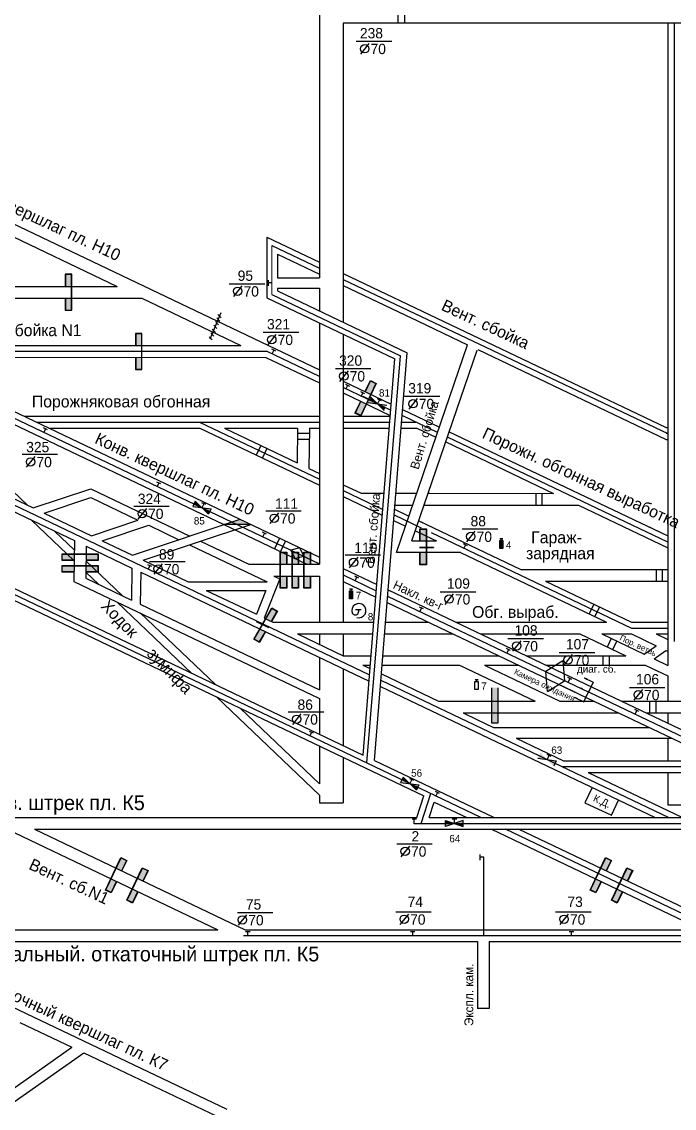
# Model space of a CAD drawing. Header units: millimetres. Extents: x -1214 to 333, y -475 to 425.
# Drawn here: x -653.5 to -432.4, y -290.8 to 77.4 of the extents above; entities that cross this region are included whole.
import ezdxf

# ---------------------------------------------------------------- set-up
doc = ezdxf.new("R2010")
doc.units = ezdxf.units.MM
for name, color, linetype in [('Двери', 7, 'Continuous'), ('Пожарные арки', 7, 'Continuous'), ('Пп краны', 1, 'Continuous'), ('Трубопровод', 1, 'Continuous')]:
    doc.layers.add(name, color=color, linetype=linetype)

msp = doc.modelspace()

# ---------------------------------------------------------------- hatches: boundary and pattern name
for points in [[(-579.51, -91.21), (-584.97, -93.03), (-575.9, -92.93)], [(-573.95, -125.68), (-574.02, -125.81), (-571.93, -126.83), (-571.86, -126.7)], [(-569.81, -127.85), (-569.74, -127.72), (-571.77, -126.74), (-571.84, -126.87)]]:
    msp.add_hatch(color=256).paths.add_polyline_path(points)
at = {"layer": 'Двери'}
h = msp.add_hatch(color=256, dxfattribs=at)
h.paths.add_polyline_path([(-638.72, -12.29), (-638.72, -8.19), (-636.52, -8.19), (-636.52, -12.29), (-636.62, -12.29), (-636.62, -8.29), (-638.62, -8.29), (-638.62, -12.29)])
h.paths.add_polyline_path([(-636.62, -16.29), (-636.62, -12.29), (-636.52, -12.29), (-636.52, -16.29)])
h.paths.add_polyline_path([(-638.72, -20.39), (-638.72, -16.29), (-638.62, -16.29), (-638.62, -20.29), (-636.62, -20.29), (-636.62, -16.29), (-636.52, -16.29), (-636.52, -20.39)])
h = msp.add_hatch(color=3, dxfattribs=at)
h.paths.add_polyline_path([(-638.62, -8.29), (-636.62, -8.29), (-636.62, -12.29), (-638.62, -12.29)])
h.paths.add_polyline_path([(-636.62, -20.29), (-638.62, -20.29), (-638.62, -16.29), (-636.62, -16.29)])
h = msp.add_hatch(color=256, dxfattribs=at)
h.paths.add_polyline_path([(-614.93, -32.31), (-614.93, -28.21), (-612.73, -28.21), (-612.73, -32.31), (-612.83, -32.31), (-612.83, -28.31), (-614.83, -28.31), (-614.83, -32.31)])
h.paths.add_polyline_path([(-612.83, -36.31), (-612.83, -32.31), (-612.73, -32.31), (-612.73, -36.31)])
h.paths.add_polyline_path([(-614.93, -40.41), (-614.93, -36.31), (-614.83, -36.31), (-614.83, -40.31), (-612.83, -40.31), (-612.83, -36.31), (-612.73, -36.31), (-612.73, -40.41)])
h = msp.add_hatch(color=3, dxfattribs=at)
h.paths.add_polyline_path([(-614.83, -28.31), (-612.83, -28.31), (-612.83, -32.31), (-614.83, -32.31)])
h.paths.add_polyline_path([(-612.83, -40.31), (-614.83, -40.31), (-614.83, -36.31), (-612.83, -36.31)])
h = msp.add_hatch(color=256, dxfattribs=at)
h.paths.add_polyline_path([(-538.8, -51.51), (-540.56, -55.22), (-538.57, -56.16), (-536.81, -52.46), (-536.9, -52.41), (-538.62, -56.03), (-540.43, -55.17), (-538.71, -51.56)])
h.paths.add_polyline_path([(-535.19, -48.8), (-536.9, -52.41), (-536.81, -52.46), (-535.1, -48.84)])
h.paths.add_polyline_path([(-535.33, -44.2), (-537.09, -47.9), (-537, -47.94), (-535.28, -44.33), (-533.47, -45.19), (-535.19, -48.8), (-535.1, -48.84), (-533.34, -45.14)])
h = msp.add_hatch(color=3, dxfattribs=at)
h.paths.add_polyline_path([(-540.43, -55.17), (-538.62, -56.03), (-536.9, -52.41), (-538.71, -51.56)])
h.paths.add_polyline_path([(-533.47, -45.19), (-535.28, -44.33), (-537, -47.94), (-535.19, -48.8)])
h = msp.add_hatch(color=256, dxfattribs=at)
h.paths.add_polyline_path([(-537.95, -49.47), (-538.01, -49.6), (-536.02, -50.54), (-535.96, -50.41)])
h.paths.add_polyline_path([(-535.87, -50.46), (-535.93, -50.59), (-533.79, -51.6), (-533.73, -51.47)])
h = msp.add_hatch(color=256, dxfattribs=at)
h.paths.add_polyline_path([(-518.53, -102.55), (-518.53, -106.65), (-516.33, -106.65), (-516.33, -102.55), (-516.43, -102.55), (-516.43, -106.55), (-518.43, -106.55), (-518.43, -102.55)])
h.paths.add_polyline_path([(-516.43, -98.55), (-516.43, -102.55), (-516.33, -102.55), (-516.33, -98.55)])
h.paths.add_polyline_path([(-518.53, -94.45), (-518.53, -98.55), (-518.43, -98.55), (-518.43, -94.55), (-516.43, -94.55), (-516.43, -98.55), (-516.33, -98.55), (-516.33, -94.45)])
h = msp.add_hatch(color=3, dxfattribs=at)
h.paths.add_polyline_path([(-518.43, -106.55), (-516.43, -106.55), (-516.43, -102.55), (-518.43, -102.55)])
h.paths.add_polyline_path([(-516.43, -94.55), (-518.43, -94.55), (-518.43, -98.55), (-516.43, -98.55)])
h = msp.add_hatch(color=256, dxfattribs=at)
h.paths.add_polyline_path([(-631.73, -105.13), (-627.63, -105.13), (-627.63, -102.93), (-631.73, -102.93), (-631.73, -103.03), (-627.73, -103.03), (-627.73, -105.03), (-631.73, -105.03)])
h.paths.add_polyline_path([(-635.73, -103.03), (-631.73, -103.03), (-631.73, -102.93), (-635.73, -102.93)])
h.paths.add_polyline_path([(-639.83, -105.13), (-635.73, -105.13), (-635.73, -105.03), (-639.73, -105.03), (-639.73, -103.03), (-635.73, -103.03), (-635.73, -102.93), (-639.83, -102.93)])
h = msp.add_hatch(color=3, dxfattribs=at)
h.paths.add_polyline_path([(-627.73, -105.03), (-627.73, -103.03), (-631.73, -103.03), (-631.73, -105.03)])
h.paths.add_polyline_path([(-639.73, -103.03), (-639.73, -105.03), (-635.73, -105.03), (-635.73, -103.03)])
h = msp.add_hatch(color=256, dxfattribs=at)
h.paths.add_polyline_path([(-563.66, -106.45), (-563.66, -102.35), (-565.86, -102.35), (-565.86, -106.45), (-565.76, -106.45), (-565.76, -102.45), (-563.76, -102.45), (-563.76, -106.45)])
h.paths.add_polyline_path([(-565.76, -110.45), (-565.76, -106.45), (-565.86, -106.45), (-565.86, -110.45)])
h.paths.add_polyline_path([(-563.66, -114.55), (-563.66, -110.45), (-563.76, -110.45), (-563.76, -114.45), (-565.76, -114.45), (-565.76, -110.45), (-565.86, -110.45), (-565.86, -114.55)])
h = msp.add_hatch(color=3, dxfattribs=at)
h.paths.add_polyline_path([(-563.76, -102.45), (-565.76, -102.45), (-565.76, -106.45), (-563.76, -106.45)])
h.paths.add_polyline_path([(-565.76, -114.45), (-563.76, -114.45), (-563.76, -110.45), (-565.76, -110.45)])
h = msp.add_hatch(color=256, dxfattribs=at)
h.paths.add_polyline_path([(-559.66, -106.45), (-559.66, -102.35), (-561.86, -102.35), (-561.86, -106.45), (-561.76, -106.45), (-561.76, -102.45), (-559.76, -102.45), (-559.76, -106.45)])
h.paths.add_polyline_path([(-561.76, -110.45), (-561.76, -106.45), (-561.86, -106.45), (-561.86, -110.45)])
h.paths.add_polyline_path([(-559.66, -114.55), (-559.66, -110.45), (-559.76, -110.45), (-559.76, -114.45), (-561.76, -114.45), (-561.76, -110.45), (-561.86, -110.45), (-561.86, -114.55)])
h = msp.add_hatch(color=3, dxfattribs=at)
h.paths.add_polyline_path([(-559.76, -102.45), (-561.76, -102.45), (-561.76, -106.45), (-559.76, -106.45)])
h.paths.add_polyline_path([(-561.76, -114.45), (-559.76, -114.45), (-559.76, -110.45), (-561.76, -110.45)])
h = msp.add_hatch(color=256, dxfattribs=at)
h.paths.add_polyline_path([(-555.66, -106.45), (-555.66, -102.35), (-557.86, -102.35), (-557.86, -106.45), (-557.76, -106.45), (-557.76, -102.45), (-555.76, -102.45), (-555.76, -106.45)])
h.paths.add_polyline_path([(-557.76, -110.45), (-557.76, -106.45), (-557.86, -106.45), (-557.86, -110.45)])
h.paths.add_polyline_path([(-555.66, -114.55), (-555.66, -110.45), (-555.76, -110.45), (-555.76, -114.45), (-557.76, -114.45), (-557.76, -110.45), (-557.86, -110.45), (-557.86, -114.55)])
h = msp.add_hatch(color=3, dxfattribs=at)
h.paths.add_polyline_path([(-555.76, -102.45), (-557.76, -102.45), (-557.76, -106.45), (-555.76, -106.45)])
h.paths.add_polyline_path([(-557.76, -114.45), (-555.76, -114.45), (-555.76, -110.45), (-557.76, -110.45)])
h = msp.add_hatch(color=256, dxfattribs=at)
h.paths.add_polyline_path([(-631.73, -109.13), (-627.63, -109.13), (-627.63, -106.93), (-631.73, -106.93), (-631.73, -107.03), (-627.73, -107.03), (-627.73, -109.03), (-631.73, -109.03)])
h.paths.add_polyline_path([(-635.73, -107.03), (-631.73, -107.03), (-631.73, -106.93), (-635.73, -106.93)])
h.paths.add_polyline_path([(-639.83, -109.13), (-635.73, -109.13), (-635.73, -109.03), (-639.73, -109.03), (-639.73, -107.03), (-635.73, -107.03), (-635.73, -106.93), (-639.83, -106.93)])
h = msp.add_hatch(color=3, dxfattribs=at)
h.paths.add_polyline_path([(-627.73, -109.03), (-627.73, -107.03), (-631.73, -107.03), (-631.73, -109.03)])
h.paths.add_polyline_path([(-639.73, -107.03), (-639.73, -109.03), (-635.73, -109.03), (-635.73, -107.03)])
h = msp.add_hatch(color=256, dxfattribs=at)
h.paths.add_polyline_path([(-568.89, -125.92), (-566.85, -122.36), (-568.76, -121.26), (-570.8, -124.82), (-570.71, -124.87), (-568.72, -121.4), (-566.99, -122.4), (-568.98, -125.87)])
h.paths.add_polyline_path([(-572.71, -128.34), (-570.71, -124.87), (-570.8, -124.82), (-572.8, -128.29)])
h.paths.add_polyline_path([(-572.93, -132.94), (-570.89, -129.38), (-570.98, -129.33), (-572.97, -132.8), (-574.7, -131.8), (-572.71, -128.34), (-572.8, -128.29), (-574.84, -131.84)])
h = msp.add_hatch(color=3, dxfattribs=at)
h.paths.add_polyline_path([(-566.99, -122.4), (-568.72, -121.4), (-570.71, -124.87), (-568.98, -125.87)])
h.paths.add_polyline_path([(-574.7, -131.8), (-572.97, -132.8), (-570.98, -129.33), (-572.71, -128.34)])
h = msp.add_hatch(color=256, dxfattribs=at)
h.paths.add_polyline_path([(-492.06, -160.45), (-492.06, -156.35), (-492.16, -156.35), (-492.16, -160.35), (-494.16, -160.35), (-494.16, -156.35), (-494.26, -156.35), (-494.26, -160.45)])
h.paths.add_polyline_path([(-492.16, -156.35), (-492.06, -156.35), (-492.06, -148.25), (-494.26, -148.25), (-494.26, -156.35), (-494.16, -156.35), (-494.16, -148.35), (-492.16, -148.35)])
h = msp.add_hatch(color=3, dxfattribs=at)
h.paths.add_polyline_path([(-494.16, -160.35), (-492.16, -160.35), (-492.16, -156.35), (-494.16, -156.35)])
h.paths.add_polyline_path([(-492.16, -152.35), (-494.16, -152.35), (-494.16, -156.35), (-492.16, -156.35)])
h.paths.add_polyline_path([(-492.16, -152.35), (-492.16, -148.35), (-494.16, -148.35), (-494.16, -152.35)])
h = msp.add_hatch(color=256, dxfattribs=at)
h.paths.add_polyline_path([(-619.63, -210.51), (-617.87, -206.81), (-619.85, -205.87), (-621.62, -209.57), (-621.53, -209.61), (-619.81, -206), (-618, -206.86), (-619.72, -210.47)])
h.paths.add_polyline_path([(-623.25, -213.22), (-621.53, -209.61), (-621.62, -209.57), (-623.34, -213.18)])
h.paths.add_polyline_path([(-623.12, -217.83), (-621.36, -214.12), (-621.45, -214.08), (-623.17, -217.69), (-624.97, -216.83), (-623.25, -213.22), (-623.34, -213.18), (-625.11, -216.88)])
h = msp.add_hatch(color=3, dxfattribs=at)
h.paths.add_polyline_path([(-618, -206.86), (-619.81, -206), (-621.53, -209.61), (-619.72, -210.47)])
h.paths.add_polyline_path([(-624.97, -216.83), (-623.17, -217.69), (-621.45, -214.08), (-623.25, -213.22)])
h = msp.add_hatch(color=256, dxfattribs=at)
h.paths.add_polyline_path([(-455.43, -210.51), (-453.66, -206.81), (-455.65, -205.87), (-457.41, -209.57), (-457.32, -209.61), (-455.6, -206), (-453.8, -206.86), (-455.52, -210.47)])
h.paths.add_polyline_path([(-459.05, -213.22), (-457.32, -209.61), (-457.41, -209.57), (-459.14, -213.18)])
h.paths.add_polyline_path([(-458.92, -217.83), (-457.15, -214.12), (-457.24, -214.08), (-458.96, -217.69), (-460.77, -216.83), (-459.05, -213.22), (-459.14, -213.18), (-460.9, -216.88)])
h = msp.add_hatch(color=3, dxfattribs=at)
h.paths.add_polyline_path([(-453.8, -206.86), (-455.6, -206), (-457.32, -209.61), (-455.52, -210.47)])
h.paths.add_polyline_path([(-460.77, -216.83), (-458.96, -217.69), (-457.24, -214.08), (-459.05, -213.22)])
h = msp.add_hatch(color=256, dxfattribs=at)
h.paths.add_polyline_path([(-612.41, -213.96), (-610.65, -210.26), (-612.63, -209.31), (-614.4, -213.01), (-614.31, -213.05), (-612.59, -209.44), (-610.78, -210.3), (-612.5, -213.91)])
h.paths.add_polyline_path([(-616.03, -216.66), (-614.31, -213.05), (-614.4, -213.01), (-616.12, -216.62)])
h.paths.add_polyline_path([(-615.9, -221.27), (-614.13, -217.57), (-614.23, -217.53), (-615.95, -221.14), (-617.75, -220.27), (-616.03, -216.66), (-616.12, -216.62), (-617.89, -220.32)])
h = msp.add_hatch(color=3, dxfattribs=at)
h.paths.add_polyline_path([(-610.78, -210.3), (-612.59, -209.44), (-614.31, -213.05), (-612.5, -213.91)])
h.paths.add_polyline_path([(-617.75, -220.27), (-615.95, -221.14), (-614.23, -217.53), (-616.03, -216.66)])
h = msp.add_hatch(color=256, dxfattribs=at)
h.paths.add_polyline_path([(-448.21, -213.96), (-446.44, -210.26), (-448.43, -209.31), (-450.19, -213.01), (-450.1, -213.05), (-448.38, -209.44), (-446.58, -210.3), (-448.3, -213.91)])
h.paths.add_polyline_path([(-451.82, -216.66), (-450.1, -213.05), (-450.19, -213.01), (-451.92, -216.62)])
h.paths.add_polyline_path([(-451.69, -221.27), (-449.93, -217.57), (-450.02, -217.53), (-451.74, -221.14), (-453.55, -220.27), (-451.82, -216.66), (-451.92, -216.62), (-453.68, -220.32)])
h = msp.add_hatch(color=3, dxfattribs=at)
h.paths.add_polyline_path([(-446.58, -210.3), (-448.38, -209.44), (-450.1, -213.05), (-448.3, -213.91)])
h.paths.add_polyline_path([(-453.55, -220.27), (-451.74, -221.14), (-450.02, -217.53), (-451.82, -216.66)])
at = {"layer": 'Пп краны'}
h = msp.add_hatch(color=256, dxfattribs=at)
h.paths.add_polyline_path([(-595.12, -85.96), (-595.55, -86.86), (-592.42, -87.27)])
h.paths.add_polyline_path([(-594.68, -85.06), (-595.12, -85.96), (-592.42, -87.27)])
h.paths.add_polyline_path([(-589.72, -88.57), (-589.28, -87.67), (-592.42, -87.27)])
h.paths.add_polyline_path([(-592.42, -87.27), (-590.15, -89.47), (-589.72, -88.57)])
for points in [[(-592.42, -87.27), (-594.68, -85.06), (-595.12, -85.96)], [(-590.15, -89.47), (-589.72, -88.57), (-592.42, -87.27)], [(-522, -180.79), (-524.27, -178.58), (-524.7, -179.48)], [(-519.74, -183), (-519.3, -182.1), (-522, -180.79)], [(-509.85, -193.29), (-509.85, -194.29), (-506.85, -194.29)], [(-506.85, -194.29), (-503.85, -195.29), (-503.85, -194.29)]]:
    msp.add_hatch(color=256, dxfattribs=at).paths.add_polyline_path(points)
h = msp.add_hatch(color=256, dxfattribs=at)
h.paths.add_polyline_path([(-478.19, -171.33), (-478.62, -172.23), (-475.49, -172.64)])
h.paths.add_polyline_path([(-477.75, -170.43), (-478.19, -171.33), (-475.49, -172.64)])
h.paths.add_polyline_path([(-472.79, -173.94), (-472.35, -173.04), (-475.49, -172.64)])
h.paths.add_polyline_path([(-475.49, -172.64), (-473.22, -174.84), (-472.79, -173.94)])
h = msp.add_hatch(color=256, dxfattribs=at)
h.paths.add_polyline_path([(-524.7, -179.48), (-525.14, -180.38), (-522, -180.79)])
h.paths.add_polyline_path([(-524.27, -178.58), (-524.7, -179.48), (-522, -180.79)])
h.paths.add_polyline_path([(-519.3, -182.1), (-518.87, -181.2), (-522, -180.79)])
h.paths.add_polyline_path([(-522, -180.79), (-519.74, -183), (-519.3, -182.1)])
h = msp.add_hatch(color=256, dxfattribs=at)
h.paths.add_polyline_path([(-503.85, -194.29), (-503.85, -193.29), (-506.85, -194.29)])
h.paths.add_polyline_path([(-503.85, -195.29), (-503.85, -194.29), (-506.85, -194.29)])
h.paths.add_polyline_path([(-509.85, -194.29), (-509.85, -195.29), (-506.85, -194.29)])
h.paths.add_polyline_path([(-506.85, -194.29), (-509.85, -193.29), (-509.85, -194.29)])
at = {"layer": 'Трубопровод'}
h = msp.add_hatch(color=256, dxfattribs=at)
h.paths.add_polyline_path([(-535.65, -50.77), (-536.08, -51.67), (-532.95, -52.08)])
h.paths.add_polyline_path([(-535.21, -49.87), (-535.65, -50.77), (-532.95, -52.08)])
h.paths.add_polyline_path([(-530.25, -53.39), (-529.81, -52.49), (-532.95, -52.08)])
h.paths.add_polyline_path([(-532.95, -52.08), (-530.68, -54.29), (-530.25, -53.39)])
for color, points in [(256, [(-532.95, -52.08), (-535.21, -49.87), (-535.65, -50.77)]), (256, [(-530.68, -54.29), (-530.25, -53.39), (-532.95, -52.08)]), (1, [(-490.46, -98.41), (-491.52, -98.41), (-491.52, -101.14), (-490.46, -101.14)]), (1, [(-541.36, -115.5), (-542.42, -115.5), (-542.42, -118.22), (-541.36, -118.22)]), (256, [(-461.64, -149.74, 1), (-461.2, -149.74, 1)]), (256, [(-461.2, -149.74, 1), (-461.64, -149.74, 1)])]:
    msp.add_hatch(color=color, dxfattribs=at).paths.add_polyline_path(points)
h = msp.add_hatch(color=1, dxfattribs=at)
h.paths.add_polyline_path([(-462, -145.15), (-462.86, -144.92), (-462.07, -145.29)])
h.paths.add_polyline_path([(-462.86, -144.92), (-462.14, -145.44), (-462.07, -145.29)])
h = msp.add_hatch(color=1, dxfattribs=at)
h.paths.add_polyline_path([(-463.7, -148.48), (-464.56, -148.25), (-463.77, -148.63)])
h.paths.add_polyline_path([(-464.56, -148.25), (-463.84, -148.77), (-463.77, -148.63)])
h = msp.add_hatch(color=1, dxfattribs=at)
h.paths.add_polyline_path([(-465.41, -151.8), (-466.27, -151.56), (-465.48, -151.94)])
h.paths.add_polyline_path([(-466.27, -151.56), (-465.55, -152.08), (-465.48, -151.94)])

# ---------------------------------------------------------------- linework, layer by layer
for p, q in [((-552.56, 287.32), (-552.56, -9.34)), ((-377.34, 76.89), (-544.56, 76.89)), ((-544.56, 76.89), (-544.56, -7.94)), ((-434.56, 76.89), (-434.56, -140.72)), ((-1038.61, 63.75), (-517.19, -184.93)), ((-710.58, 34.78), (-552.56, -40.58)), ((-711.48, 30.78), (-621.15, -12.3)), ((-570.37, 4.37), (-552.56, -4.12)), ((-570.37, 4.37), (-570.37, -16.19)), ((-566.78, -1.34), (-552.56, -8.12)), ((-566.78, -1.34), (-566.78, -9.34)), ((-566.78, -9.34), (-552.56, -9.34)), ((-544.56, -7.94), (-544.56, -24.44)), ((-544.56, -7.94), (-435.08, -60.15)), ((-744.08, -12.29), (-621.15, -12.3)), ((-566.78, -12.92), (-552.56, -12.93)), ((-566.78, -12.92), (-566.78, -13.84)), ((-566.78, -13.84), (-522.92, -34.76)), ((-552.56, -12.93), (-552.56, -20.62)), ((-544.56, -11.94), (-521.31, -23.03)), ((-736.6, -16.29), (-612.76, -16.31)), ((-612.76, -16.31), (-579.2, -32.31)), ((-570.37, -16.19), (-527.1, -36.82)), ((-586.03, -21.29), (-589.75, -30.19)), ((-586.98, -21.79), (-585.93, -22.89)), ((-588.4, -25.42), (-587.34, -26.52)), ((-587.86, -24.19), (-586.81, -25.29)), ((-587.41, -22.99), (-586.36, -24.09)), ((-552.56, -24.68), (-552.56, -106.45)), ((-521.97, -22.71), (-502.4, -32.04)), ((-589.97, -29.32), (-588.92, -30.42)), ((-589.43, -28.03), (-588.38, -29.13)), ((-588.9, -26.8), (-587.85, -27.9)), ((-544.56, -28.5), (-544.56, -126.06)), ((-703.04, -32.29), (-579.2, -32.31)), ((-526.53, -102.48), (-502.4, -32.04)), ((-820.49, -36.28), (-537.78, -171.11)), ((-703.94, -36.29), (-584.97, -93.03)), ((-694.65, -36.3), (-552.56, -104.06)), ((-694.56, -36.31), (-570.78, -36.33)), ((-570.78, -36.33), (-552.56, -45.01)), ((-537.78, -171.11), (-527.1, -36.82)), ((-533.92, -172.95), (-522.92, -34.76)), ((-521.26, -98.56), (-499.13, -33.95)), ((-498.98, -33.68), (-435.08, -64.15)), ((-544.56, -44.4), (-528.32, -52.15)), ((-544.56, -48.4), (-528.63, -56)), ((-524.45, -53.99), (-511.96, -59.95)), ((-724.01, -56.29), (-635.61, -98.45)), ((-652.7, -56.3), (-552.56, -56.31)), ((-544.56, -56.31), (-528.65, -56.32)), ((-644.31, -60.3), (-593.17, -60.31)), ((-593.17, -60.31), (-552.56, -79.67)), ((-584.78, -60.31), (-560.13, -72.07)), ((-584.78, -60.31), (-560.02, -60.31)), ((-560.02, -60.31), (-560.13, -72.07)), ((-556.02, -60.31), (-556.14, -73.97)), ((-556.02, -60.31), (-552.56, -60.31)), ((-544.56, -60.31), (-528.97, -60.32)), ((-524.96, -60.32), (-519.57, -60.32)), ((-519.57, -60.32), (-513.14, -63.38)), ((-508.59, -61.56), (-434.56, -96.86)), ((-435.08, -60.15), (-434.56, -60.15)), ((-509.76, -65), (-473.24, -82.42)), ((-435.08, -64.15), (-434.56, -64.15)), ((-651.5, -86.44), (-672.35, -66.54)), ((-684.86, -70.53), (-649.56, -87.37)), ((-556.14, -73.97), (-552.56, -75.67)), ((-649.56, -87.37), (-630.11, -80.87)), ((-630.11, -80.87), (-596.51, -96.89)), ((-544.56, -79.49), (-538.44, -82.41)), ((-645.86, -89.13), (-630.11, -83.87)), ((-630.11, -83.87), (-614.09, -91.51)), ((-544.56, -83.49), (-531.32, -89.81)), ((-538.44, -82.41), (-530.73, -82.41)), ((-526.71, -82.41), (-519.66, -82.41)), ((-515.73, -82.41), (-473.24, -82.42)), ((-515.73, -82.41), (-515.22, -82.41)), ((-527.14, -87.8), (-522.3, -90.11)), ((-527.03, -86.41), (-521.03, -86.41)), ((-517.1, -86.41), (-464.85, -86.42)), ((-517.1, -86.41), (-516.24, -86.41)), ((-464.85, -86.42), (-434.56, -100.86)), ((-635.71, -105.34), (-650.22, -91.49)), ((-645.86, -89.13), (-629.84, -96.78)), ((-629.84, -96.78), (-614.09, -91.51)), ((-615.96, -103.39), (-579.51, -91.21)), ((-527.45, -91.65), (-523.47, -93.55)), ((-518.92, -91.72), (-484.37, -108.2)), ((-518.92, -91.72), (-517.73, -92.29)), ((-635.66, -101.57), (-642.22, -95.3)), ((-626.19, -98.51), (-610.44, -93.25)), ((-612.35, -105.11), (-575.9, -92.93)), ((-610.44, -93.25), (-600.21, -98.13)), ((-575.9, -92.93), (-584.97, -93.03)), ((-584.97, -93.03), (-556.84, -106.45)), ((-584.97, -93.03), (-584.97, -93.03)), ((-584.97, -93.03), (-584.97, -93.03)), ((-520.1, -95.16), (-514.13, -98)), ((-442.34, -93.15), (-434.56, -96.86)), ((-635.61, -98.45), (-635.81, -112.27)), ((-626.19, -98.51), (-615.96, -103.39)), ((-592.91, -98.61), (-576.47, -106.45)), ((-521.26, -98.56), (-512.97, -98.56)), ((-515.22, -97.48), (-512.97, -98.56)), ((-631.65, -100.34), (-631.81, -111.18)), ((-631.65, -100.34), (-616.13, -107.74)), ((-596.6, -99.85), (-570.31, -112.39)), ((-504.75, -102.48), (-526.53, -102.48)), ((-504.75, -102.48), (-455.29, -126.06)), ((-619.38, -117.11), (-631.72, -105.32)), ((-612.35, -105.11), (-597.1, -112.39)), ((-576.47, -106.45), (-552.56, -106.45)), ((-627.37, -113.3), (-631.78, -109.09)), ((-616.13, -107.74), (-616.28, -118.59)), ((-613.15, -109.17), (-613.3, -120.01)), ((-613.15, -109.17), (-535.79, -146.06)), ((-568.09, -110.45), (-552.56, -110.45)), ((-568.09, -110.45), (-566.02, -111.43)), ((-552.56, -110.45), (-552.56, -126.06)), ((-544.56, -107.88), (-533.18, -113.3)), ((-484.37, -108.2), (-434.56, -108.2)), ((-635.81, -112.27), (-552.56, -151.98)), ((-631.81, -111.18), (-616.28, -118.59)), ((-597.1, -112.39), (-570.31, -112.39)), ((-566.02, -111.43), (-571.32, -124.68)), ((-544.56, -112.31), (-533.52, -117.57)), ((-475.98, -112.2), (-434.56, -112.2)), ((-475.98, -112.2), (-446.9, -126.06)), ((-591, -115.3), (-570.72, -115.3)), ((-591, -115.3), (-574.2, -123.31)), ((-570.72, -115.3), (-573.97, -123.42)), ((-529.32, -115.15), (-450.28, -152.84)), ((-595.81, -143.43), (-621.1, -119.29)), ((-613.3, -120.01), (-552.56, -148.98)), ((-529.66, -119.42), (-459.58, -152.84)), ((-587.82, -147.25), (-613.34, -122.87)), ((-574.2, -123.31), (-573.97, -123.42)), ((-571.32, -124.68), (-568.44, -126.06)), ((-568.44, -126.06), (-534.2, -126.06)), ((-530.19, -126.06), (-515.72, -126.06)), ((-506.43, -126.06), (-455.29, -126.06)), ((-446.9, -126.06), (-434.56, -126.07)), ((-560.05, -130.06), (-534.52, -130.06)), ((-560.05, -130.06), (-544.51, -137.47)), ((-552.56, -130.06), (-552.56, -133.63)), ((-544.56, -130.06), (-544.56, -137.44)), ((-530.5, -130.06), (-507.34, -130.06)), ((-498.04, -130.06), (-464.37, -130.06)), ((-464.37, -130.06), (-448.83, -137.48)), ((-456.9, -130.06), (-442.52, -136.92)), ((-456.9, -130.06), (-446.9, -130.06)), ((-446.9, -130.06), (-438.51, -134.07)), ((-438.51, -130.07), (-434.56, -131.95)), ((-438.51, -130.07), (-434.56, -130.07)), ((-442.52, -136.92), (-438.51, -134.07)), ((-439.19, -138.51), (-435.18, -135.66)), ((-435.18, -135.66), (-434.56, -135.95)), ((-552.56, -138.06), (-552.56, -148.98)), ((-544.51, -137.47), (-535.11, -137.47)), ((-531.09, -137.47), (-491.79, -137.47)), ((-482.5, -137.47), (-466.59, -137.48)), ((-466.59, -137.48), (-448.83, -137.48)), ((-439.19, -138.51), (-434.56, -140.72)), ((-544.56, -141.88), (-544.56, -167.88)), ((-537.86, -140.64), (-535.36, -140.64)), ((-537.86, -140.64), (-535.45, -141.79)), ((-531.35, -140.64), (-505.1, -140.64)), ((-505.1, -140.64), (-479.52, -152.84)), ((-496.71, -140.64), (-471.13, -152.84)), ((-496.71, -140.64), (-485.15, -140.64)), ((-475.86, -140.64), (-442.19, -140.64)), ((-442.19, -140.64), (-434.56, -144.28)), ((-531.58, -143.63), (-512.29, -152.84)), ((-434.56, -144.28), (-434.56, -152.84)), ((-531.92, -147.9), (-438.85, -192.29)), ((-552.56, -184.73), (-587.44, -151.43)), ((-552.56, -151.98), (-552.56, -164.06)), ((-552.56, -152.39), (-552.56, -164.06)), ((-512.29, -152.84), (-479.52, -152.84)), ((-471.13, -152.84), (-459.58, -152.84)), ((-459.58, -152.84), (-433.2, -165.42)), ((-450.28, -152.84), (-416.61, -152.84)), ((-450.28, -152.84), (-447.73, -152.84)), ((-450.28, -152.84), (-423.91, -165.42)), ((-552.56, -180.91), (-579.45, -155.24)), ((-503.9, -156.84), (-471.13, -156.84)), ((-503.9, -156.84), (-499.23, -159.06)), ((-471.13, -156.84), (-451.19, -156.84)), ((-441.89, -156.84), (-408.23, -156.84)), ((-441.89, -156.84), (-439.34, -156.84)), ((-434.56, -156.84), (-434.56, -160.34)), ((-499.23, -159.06), (-493.62, -161.74)), ((-493.62, -161.74), (-460.86, -161.74)), ((-460.86, -161.74), (-440.91, -161.74)), ((-441.89, -161.74), (-440.91, -161.74)), ((-485.91, -165.42), (-439.34, -165.42)), ((-485.91, -165.42), (-469.88, -173.06)), ((-441.89, -165.42), (-433.2, -165.42)), ((-434.56, -165.42), (-434.56, -173.07)), ((-433.2, -165.42), (-368.46, -196.29)), ((-552.56, -168.06), (-552.56, -180.91)), ((-544.56, -171.88), (-544.56, -187.31)), ((-533.92, -172.95), (-493.36, -192.29)), ((-469.88, -173.06), (-417.16, -173.07)), ((-461.49, -177.06), (-408.78, -177.07)), ((-461.49, -177.06), (-429.56, -192.29)), ((-434.56, -177.07), (-434.56, -188.04)), ((-460.24, -182.09), (-462.7, -187.3)), ((-552.56, -184.73), (-552.56, -187.31)), ((-552.56, -187.31), (-544.56, -187.31)), ((-519.62, -192.29), (-517.19, -184.93)), ((-515.4, -192.29), (-513.67, -187.04)), ((-513.67, -187.04), (-502.66, -192.29)), ((-462.7, -187.3), (-453.69, -191.55)), ((-453.69, -191.55), (-451.25, -186.38)), ((-434.56, -188.04), (-434.56, -188.04)), ((-434.56, -188.04), (-426.56, -188.04)), ((-713.9, -192.29), (-519.62, -192.29)), ((-679.61, -192.29), (-531.76, -192.29)), ((-515.4, -192.29), (-367.56, -192.29)), ((-658.47, -196.29), (-587.04, -230.36)), ((-649.18, -196.29), (-577.75, -230.36)), ((-649.18, -196.29), (-523.38, -196.29)), ((-649.18, -196.29), (-580.23, -196.29)), ((-570.94, -196.29), (-541.46, -196.29)), ((-532.17, -196.29), (-359.17, -196.29)), ((-494.27, -196.29), (-422.84, -230.36)), ((-484.98, -196.29), (-413.54, -230.36)), ((-663.71, -230.36), (-587.04, -230.36)), ((-577.75, -230.36), (-522.66, -230.39)), ((-522.73, -230.36), (-495.08, -230.36)), ((-495.08, -230.36), (-422.84, -230.36)), ((-703.14, -234.36), (-584.02, -291.17)), ((-703.14, -234.36), (-568.26, -234.36)), ((-568.39, -234.36), (-499.08, -234.36)), ((-499.08, -234.36), (-499.08, -257.06)), ((-495.08, -234.36), (-495.08, -257.06)), ((-495.08, -234.36), (-407.15, -234.36)), ((-495.08, -257.06), (-499.08, -257.06)), ((-654.11, -261.74), (-636.5, -270.14)), ((-660.09, -286.81), (-636.5, -270.14)), ((-659.07, -290.8), (-632.43, -272.08)), ((-632.43, -272.08), (-587.37, -293.57)), ((-595.59, -281.87), (-595.59, -281.87))]:
    msp.add_line(p, q)
at = {"layer": 'Двери'}
for p, q in [((-538.01, -49.6), (-533.79, -51.6)), ((-537.95, -49.47), (-533.73, -51.47)), ((-533.73, -51.47), (-533.79, -51.6)), ((-528.17, -100.67), (-528.17, -100.81)), ((-518.64, -100.67), (-513.96, -100.67)), ((-518.64, -100.81), (-513.96, -100.81)), ((-513.96, -100.67), (-513.96, -100.81)), ((-574.01, -125.81), (-569.81, -127.85)), ((-573.95, -125.68), (-569.74, -127.72))]:
    msp.add_line(p, q, dxfattribs=at)
for points in [[(-638.72, -16.29), (-638.72, -20.39), (-636.52, -20.39), (-636.52, -8.19), (-638.72, -8.19), (-638.72, -12.29)], [(-638.62, -16.29), (-638.62, -20.29), (-636.62, -20.29), (-636.62, -8.29), (-638.62, -8.29), (-638.62, -12.29)], [(-614.93, -36.31), (-614.93, -40.41), (-612.73, -40.41), (-612.73, -28.21), (-614.93, -28.21), (-614.93, -32.31)], [(-614.83, -36.31), (-614.83, -40.31), (-612.83, -40.31), (-612.83, -28.31), (-614.83, -28.31), (-614.83, -32.31)], [(-537.09, -47.9), (-535.33, -44.2), (-533.34, -45.14), (-538.57, -56.16), (-540.56, -55.22), (-538.63, -51.16)], [(-537, -47.94), (-535.28, -44.33), (-533.47, -45.19), (-538.62, -56.03), (-540.43, -55.17), (-538.54, -51.2)], [(-518.53, -98.55), (-518.53, -94.45), (-516.33, -94.45), (-516.33, -106.65), (-518.53, -106.65), (-518.53, -102.55)], [(-518.43, -98.55), (-518.43, -94.55), (-516.43, -94.55), (-516.43, -106.55), (-518.43, -106.55), (-518.43, -102.55)], [(-635.73, -105.13), (-639.83, -105.13), (-639.83, -102.93), (-627.63, -102.93), (-627.63, -105.13), (-631.73, -105.13)], [(-635.73, -105.03), (-639.73, -105.03), (-639.73, -103.03), (-627.73, -103.03), (-627.73, -105.03), (-631.73, -105.03)], [(-563.66, -110.45), (-563.66, -114.55), (-565.86, -114.55), (-565.86, -102.35), (-563.66, -102.35), (-563.66, -106.45)], [(-563.76, -110.45), (-563.76, -114.45), (-565.76, -114.45), (-565.76, -102.45), (-563.76, -102.45), (-563.76, -106.45)], [(-559.66, -110.45), (-559.66, -114.55), (-561.86, -114.55), (-561.86, -102.35), (-559.66, -102.35), (-559.66, -106.45)], [(-559.76, -110.45), (-559.76, -114.45), (-561.76, -114.45), (-561.76, -102.45), (-559.76, -102.45), (-559.76, -106.45)], [(-555.66, -110.45), (-555.66, -114.55), (-557.86, -114.55), (-557.86, -102.35), (-555.66, -102.35), (-555.66, -106.45)], [(-555.76, -110.45), (-555.76, -114.45), (-557.76, -114.45), (-557.76, -102.45), (-555.76, -102.45), (-555.76, -106.45)], [(-635.73, -109.13), (-639.83, -109.13), (-639.83, -106.93), (-627.63, -106.93), (-627.63, -109.13), (-631.73, -109.13)], [(-635.73, -109.03), (-639.73, -109.03), (-639.73, -107.03), (-627.73, -107.03), (-627.73, -109.03), (-631.73, -109.03)], [(-570.89, -129.38), (-572.93, -132.94), (-574.84, -131.84), (-568.76, -121.26), (-566.85, -122.36), (-568.89, -125.92)], [(-570.98, -129.33), (-572.97, -132.8), (-574.7, -131.8), (-568.72, -121.4), (-566.99, -122.4), (-568.98, -125.87)], [(-492.16, -148.35), (-492.16, -160.35), (-494.16, -160.35), (-494.16, -148.35)], [(-621.36, -214.12), (-623.12, -217.83), (-625.11, -216.88), (-619.85, -205.87), (-617.87, -206.81), (-619.63, -210.51)], [(-621.45, -214.08), (-623.17, -217.69), (-624.97, -216.83), (-619.81, -206), (-618, -206.86), (-619.72, -210.47)], [(-457.15, -214.12), (-458.92, -217.83), (-460.9, -216.88), (-455.65, -205.87), (-453.66, -206.81), (-455.43, -210.51)], [(-457.24, -214.08), (-458.96, -217.69), (-460.77, -216.83), (-455.6, -206), (-453.8, -206.86), (-455.52, -210.47)], [(-614.13, -217.57), (-615.9, -221.27), (-617.89, -220.32), (-612.63, -209.31), (-610.65, -210.26), (-612.41, -213.96)], [(-614.23, -217.53), (-615.95, -221.14), (-617.75, -220.27), (-612.59, -209.44), (-610.78, -210.3), (-612.5, -213.91)], [(-449.93, -217.57), (-451.69, -221.27), (-453.68, -220.32), (-448.43, -209.31), (-446.44, -210.26), (-448.21, -213.96)], [(-450.02, -217.53), (-451.74, -221.14), (-453.55, -220.27), (-448.38, -209.44), (-446.58, -210.3), (-448.3, -213.91)]]:
    msp.add_lwpolyline(points, dxfattribs=at)
at = {"layer": 'Пожарные арки', "color": 1}
for p, q in [((-526.05, 80.89), (-526.05, 76.89)), ((-523.78, 80.89), (-523.78, 76.89)), ((-560.04, -62.07), (-556.04, -62.07)), ((-572.45, -66.19), (-574.01, -69.45)), ((-560.05, -64.07), (-556.05, -64.07)), ((-570.39, -67.17), (-571.95, -70.43)), ((-479.32, -82.42), (-479.32, -86.42)), ((-477.26, -82.42), (-477.26, -86.42)), ((-566.13, -97.59), (-567.85, -101.2)), ((-564.07, -98.57), (-565.79, -102.18)), ((-438.53, -108.2), (-438.53, -112.2)), ((-436.48, -108.2), (-436.48, -112.2)), ((-459.66, -119.98), (-461.21, -123.24)), ((-457.7, -120.92), (-459.25, -124.18)), ((-453.71, -131.62), (-455.09, -134.52)), ((-451.87, -132.47), (-453.25, -135.37)), ((-456.57, -137.48), (-456.57, -140.64)), ((-454.46, -137.48), (-454.47, -140.64)), ((-440.72, -152.84), (-440.72, -156.84)), ((-438.61, -152.84), (-438.61, -156.84))]:
    msp.add_line(p, q, dxfattribs=at)
at = {"layer": 'Пп краны', "color": 7}
for p, q in [((-540.14, 70.83), (-528.12, 70.83)), ((-535.84, 70.05), (-538.72, 66.46)), ((-583.18, -11.36), (-571.15, -11.36)), ((-578.88, -12.14), (-581.76, -15.73)), ((-571.62, -27.78), (-559.59, -27.78)), ((-567.32, -28.56), (-570.2, -32.15)), ((-547.21, -40.13), (-535.18, -40.13)), ((-542.91, -40.91), (-545.79, -44.5)), ((-523.78, -49.51), (-511.75, -49.51)), ((-519.48, -50.29), (-522.36, -53.88)), ((-653.35, -69.2), (-641.32, -69.2)), ((-649.05, -69.98), (-651.93, -73.57)), ((-615.52, -86.75), (-603.5, -86.75)), ((-611.23, -87.53), (-614.1, -91.12)), ((-570.8, -88.3), (-558.77, -88.3)), ((-566.5, -89.08), (-569.38, -92.67)), ((-504.19, -94.5), (-492.17, -94.5)), ((-499.9, -95.28), (-502.77, -98.87)), ((-610.13, -105.49), (-598.11, -105.49)), ((-605.84, -106.27), (-608.71, -109.86)), ((-543.93, -103.27), (-531.9, -103.27)), ((-539.63, -104.05), (-542.51, -107.64)), ((-511.66, -115.78), (-499.64, -115.78)), ((-507.25, -116.5), (-510.13, -120.09)), ((-488.74, -131.66), (-476.72, -131.66)), ((-484.33, -132.38), (-487.21, -135.97)), ((-471.32, -136.35), (-459.3, -136.35)), ((-466.91, -137.08), (-469.79, -140.67)), ((-447.57, -148.21), (-435.54, -148.21)), ((-443.16, -148.93), (-446.03, -152.52)), ((-563.19, -156.43), (-551.16, -156.43)), ((-558.89, -157.21), (-561.77, -160.8)), ((-526.43, -201.2), (-514.41, -201.2)), ((-522.13, -201.98), (-525.01, -205.57)), ((-580.4, -224.46), (-568.37, -224.46)), ((-526.73, -224.24), (-514.7, -224.24)), ((-472.58, -224.24), (-460.55, -224.24)), ((-577.28, -225.24), (-580.16, -228.83)), ((-522.43, -225.02), (-525.31, -228.61)), ((-468.28, -225.02), (-471.16, -228.61))]:
    msp.add_line(p, q, dxfattribs=at)
at = {"layer": 'Пп краны'}
for p, q in [((-567.41, -34.24), (-568.76, -33.59)), ((-568.1, -33.91), (-568.67, -35.08)), ((-644.72, -60.93), (-646.07, -60.27)), ((-645.42, -60.59), (-645.98, -61.76)), ((-606.35, -79.24), (-607.7, -78.58)), ((-607.05, -78.9), (-607.61, -80.07)), ((-594.68, -85.06), (-595.55, -86.86)), ((-595.55, -86.86), (-589.28, -87.67)), ((-590.15, -89.47), (-594.68, -85.06)), ((-591.75, -85.93), (-592.42, -87.3)), ((-591.06, -86.26), (-592.41, -85.61)), ((-589.28, -87.67), (-590.15, -89.47)), ((-570.5, -96.24), (-571.85, -95.59)), ((-571.19, -95.91), (-571.76, -97.08)), ((-502.39, -100.2), (-503.74, -99.55)), ((-503.08, -99.87), (-503.63, -101.01)), ((-609.41, -107.26), (-610.76, -106.6)), ((-610.1, -106.92), (-610.67, -108.09)), ((-539.29, -111.17), (-540.64, -110.52)), ((-539.99, -110.83), (-540.55, -112)), ((-517.31, -121.62), (-518.66, -120.96)), ((-518, -121.28), (-518.58, -122.48)), ((-487.82, -135.65), (-489.17, -135)), ((-488.51, -135.32), (-489.1, -136.54)), ((-467.03, -145.5), (-468.38, -144.85)), ((-467.72, -145.17), (-468.34, -146.44)), ((-444.4, -156.34), (-445.75, -155.68)), ((-445.09, -156), (-445.69, -157.25)), ((-554.6, -163.76), (-555.95, -163.11)), ((-555.29, -163.42), (-555.85, -164.59)), ((-478.62, -172.23), (-472.35, -173.04)), ((-474.82, -171.3), (-475.49, -172.67)), ((-474.13, -171.63), (-475.48, -170.98)), ((-472.35, -173.04), (-473.22, -174.84)), ((-524.27, -178.58), (-525.14, -180.38)), ((-525.14, -180.38), (-518.87, -181.2)), ((-519.74, -183), (-524.27, -178.58)), ((-521.34, -179.45), (-522, -180.82)), ((-520.64, -179.79), (-521.99, -179.13)), ((-518.87, -181.2), (-519.74, -183)), ((-511.93, -184.16), (-513.28, -183.51)), ((-512.62, -183.83), (-513.18, -184.99)), ((-521.21, -192.79), (-519.71, -192.79)), ((-520.46, -194.42), (-520.46, -192.79)), ((-509.85, -195.29), (-509.85, -193.29)), ((-509.85, -193.29), (-503.85, -195.29)), ((-503.85, -193.29), (-509.85, -195.29)), ((-507.6, -192.79), (-506.1, -192.79)), ((-506.85, -194.29), (-506.85, -192.79)), ((-503.85, -195.29), (-503.85, -193.29)), ((-577.62, -230.9), (-576.12, -230.9)), ((-576.87, -232.4), (-576.87, -230.9)), ((-521.72, -230.9), (-520.22, -230.9)), ((-520.97, -232.4), (-520.97, -230.9)), ((-467.93, -230.9), (-466.43, -230.9)), ((-467.18, -232.4), (-467.18, -230.9))]:
    msp.add_line(p, q, dxfattribs=at)
at = {"layer": 'Пп краны', "color": 7}
for centre in [(-537.26, 68.28), (-580.3, -13.91), (-568.74, -30.33), (-544.33, -42.68), (-520.9, -52.06), (-650.47, -71.76), (-612.64, -89.3), (-567.92, -90.85), (-501.31, -97.05), (-607.26, -108.04), (-541.05, -105.82), (-508.67, -118.27), (-485.75, -134.15), (-468.33, -138.85), (-444.58, -150.71), (-560.31, -158.99), (-523.55, -203.75), (-578.7, -227.01), (-523.85, -226.79), (-469.7, -226.79)]:
    msp.add_circle(centre, 1.42, dxfattribs=at)
at = {"layer": 'Трубопровод', "color": 5}
msp.add_line((-432.37, 76.89), (-432.37, -132.65), dxfattribs=at)
at = {"layer": 'Трубопровод'}
for p, q in [((-568.69, 1.57), (-552.56, -6.09)), ((-569.92, -10.21), (-569.92, -12.05)), ((-544.56, -9.89), (-434.56, -62.15)), ((-568.68, -11.11), (-569.92, -11.11)), ((-568.69, -15.04), (-525.09, -35.84)), ((-497.9, -192.29), (-828.35, -34.32)), ((-570.35, -34.32), (-828.35, -34.32)), ((-703.45, -34.32), (-552.56, -106.28)), ((-552.56, -42.79), (-570.35, -34.32)), ((-536.55, -173.81), (-525.09, -35.84)), ((-528.49, -54.25), (-544.56, -46.6)), ((-542.35, -46.17), (-543.7, -45.52)), ((-543.04, -45.84), (-543.61, -47.01)), ((-537.17, -48.64), (-538.52, -47.99)), ((-537.86, -48.3), (-538.43, -49.47)), ((-530.68, -54.29), (-535.21, -49.87)), ((-532.28, -50.74), (-532.95, -52.11)), ((-531.59, -51.08), (-532.94, -50.42)), ((-536.08, -51.67), (-529.81, -52.49)), ((-715.17, -58.29), (-535.62, -143.93)), ((-648.52, -58.29), (-552.56, -58.29)), ((-593.2, -58.29), (-552.56, -77.67)), ((-544.56, -58.29), (-528.81, -58.29)), ((-524.8, -58.29), (-519.99, -58.29)), ((-512.6, -61.8), (-524.62, -56.09)), ((-434.56, -62.15), (-435.08, -62.15)), ((-506.63, -64.63), (-509.22, -63.4)), ((-434.56, -98.97), (-506.84, -64.56)), ((-544.56, -81.49), (-531.16, -87.88)), ((-527.3, -89.72), (-518.18, -94.07)), ((-514.76, -95.7), (-446.9, -128.07)), ((-490.46, -97.85), (-491.51, -97.85)), ((-490.98, -97.85), (-490.46, -97.85)), ((-490.98, -98.41), (-490.98, -97.85)), ((-559.25, -100.87), (-562.24, -101.66)), ((-562.24, -101.66), (-560.97, -104.48)), ((-557.87, -103.74), (-559.25, -100.87)), ((-560.97, -104.48), (-557.87, -103.74)), ((-544.56, -110.09), (-533.35, -115.44)), ((-541.35, -114.94), (-542.41, -114.94)), ((-541.87, -114.94), (-541.35, -114.94)), ((-541.87, -115.49), (-541.87, -114.94)), ((-529.49, -117.28), (-461.3, -149.8)), ((-540.42, -121.83), (-538.47, -121.83)), ((-446.9, -128.07), (-434.56, -128.07)), ((-531.75, -145.77), (-434.2, -192.29)), ((-498.83, -145.66), (-499.88, -145.66)), ((-499.35, -145.66), (-498.83, -145.66)), ((-499.35, -146.22), (-499.35, -145.66)), ((-462.86, -144.92), (-462, -145.15)), ((-462.86, -144.92), (-462.14, -145.44)), ((-462.86, -144.92), (-459.81, -146.37)), ((-462, -145.15), (-462.14, -145.44)), ((-459.81, -146.37), (-461.33, -149.54)), ((-464.56, -148.25), (-463.7, -148.48)), ((-463.7, -148.48), (-463.84, -148.77)), ((-463.03, -153.12), (-461.52, -149.94)), ((-461.23, -149.84), (-123.38, -310.96)), ((-466.27, -151.56), (-465.41, -151.8)), ((-465.41, -151.8), (-465.55, -152.08)), ((-412.96, -175.07), (-470.31, -175.07)), ((-518.17, -194.29), (-514.84, -184.19)), ((-367.75, -194.42), (-520.52, -194.42)), ((-414, -232.4), (-489.53, -196.29)), ((-498.21, -204.88), (-498.21, -206.72)), ((-496.87, -205.78), (-498.21, -205.78)), ((-350.1, -232.4), (-578.36, -232.4))]:
    msp.add_line(p, q, dxfattribs=at)
at = {"layer": 'Трубопровод', "color": 1, "lineweight": 15}
msp.add_line((-568.69, 1.57), (-568.69, -15.04), dxfattribs=at)
at = {"layer": 'Трубопровод', "color": 3}
for p, q in [((-470.18, -139.18), (-475.9, -142.84)), ((-470.18, -139.18), (-469.58, -145.95)), ((-475.3, -149.6), (-475.9, -142.84)), ((-475.3, -149.6), (-469.58, -145.95))]:
    msp.add_line(p, q, dxfattribs=at)
at = {"layer": 'Трубопровод', "color": 7}
msp.add_line((-470.55, -147.6), (-465.29, -150.11), dxfattribs=at)
at = {"layer": 'Трубопровод', "color": 1}
for p, q in [((-466.08, -151.67), (-463.03, -153.12)), ((-496.87, -232.4), (-496.87, -205.72))]:
    msp.add_line(p, q, dxfattribs=at)
at = {"layer": 'Трубопровод'}
for points in [[(-491.52, -98.41), (-490.46, -98.41), (-490.46, -101.14), (-491.52, -101.14)], [(-542.42, -115.5), (-541.36, -115.5), (-541.36, -118.22), (-542.42, -118.22)], [(-499.9, -146.22), (-498.83, -146.22), (-498.83, -148.95), (-499.9, -148.95)]]:
    msp.add_lwpolyline(points, close=True, dxfattribs=at)
msp.add_circle((-461.42, -149.74), 0.22, dxfattribs=at)
msp.add_circle((-461.42, -149.74), 0.22, dxfattribs=at)
msp.add_circle((-461.42, -149.74), 0.22, dxfattribs=at)
msp.add_circle((-461.42, -149.74), 0.22, dxfattribs=at)
for centre, radius, start, end in [((-539.24, -122.17), 2.4, 254.0806, 199.875), ((-540.46, -122.41), 1.19, 208.6814, 29.4883)]:
    msp.add_arc(centre, radius, start, end, dxfattribs=at)

# ---------------------------------------------------------------- texts
for s, height, rotation, p in [('Откаточный квершлаг пл. Н10', 4, 335, (-689.33, 27.97)), ('Вент. сбойка', 4, 335, (-511.64, -20.15)), ('Вент. сбойка', 3, 73.1598, (-519.06, -74.56)), ('Конв. квершлаг пл. Н10', 4, 335, (-629.06, -65.28)), ('Порожн. обгонная выработка', 4, 335, (-497.77, -63.51)), ('Вент. сбойка', 3, 85.3993, (-533.9, -106.41)), ('Ходок     зумпфа', 4, 314, (-626.91, -120.94)), ('К.Д.', 2.5, 335.6726, (-460.07, -186.66)), ('Вент. сб.N1', 4, 335, (-651.38, -209.63)), ('Экспл. кам.', 3, 90, (-500.48, -263.01)), ('Откаточный квершлаг пл. К7', 4, 335, (-669.92, -248.07))]:
    msp.add_text(s, height=height, rotation=rotation).set_placement(p)
for s, height, p in [('Вент. сбойка N1', 4, (-673.46, -29.15)), ('Порожняковая обгонная', 4, (-650.04, -53.29)), ('Гараж-', 4, (-480.85, -99.35)), ('зарядная', 4, (-482.6, -104.74)), ('Обг. выраб.', 4, (-500.88, -124.62)), ('диаг. сб.', 2.5, (-465.33, -143.18)), ('Магистральный полевой конв. штрек пл. К5', 5, (-747.47, -189.79)), ('Магистральный. откаточный штрек пл. К5', 5, (-682.58, -241.05))]:
    msp.add_text(s, height=height).set_placement(p)
at = {"color": 7}
for s, height, p in [('Накл. кв-г', 3, (-527.94, -114.53)), ('Пор. ветвь', 2, (-451.07, -132.1)), ('Камера ожидания', 2, (-486.82, -143.61))]:
    msp.add_text(s, height=height, rotation=335, dxfattribs=at).set_placement(p)
at = {"layer": 'Пп краны', "color": 7}
for s, p in [('238', (-538.88, 71.79)), ('70', (-535.28, 66.46)), ('95', (-580.3, -10.4)), ('70', (-578.32, -15.73)), ('321', (-570.36, -26.83)), ('70', (-566.75, -32.16)), ('320', (-545.95, -39.17)), ('70', (-542.35, -44.5)), ('319', (-522.52, -48.55)), ('70', (-518.92, -53.88)), ('325', (-651.96, -68.48)), ('70', (-648.48, -73.58)), ('324', (-614.14, -86.02)), ('111', (-567.64, -87.66)), ('70', (-610.66, -91.12)), ('70', (-565.94, -92.68)), ('88', (-501.39, -93.6)), ('70', (-499.33, -98.88)), ('110', (-540.77, -102.63)), ('89', (-606.97, -104.85)), ('70', (-605.27, -109.87)), ('70', (-539.06, -107.65)), ('109', (-509.42, -114.74)), ('70', (-506.69, -120.1)), ('108', (-486.5, -130.62)), ('70', (-483.77, -135.98)), ('107', (-469.08, -135.31)), ('70', (-466.35, -140.67)), ('106', (-445.32, -147.17)), ('70', (-442.59, -152.53)), ('86', (-560.02, -155.79)), ('70', (-558.32, -160.81)), ('2', (-521.41, -200.42)), ('70', (-521.57, -205.57)), ('75', (-577.52, -223.51)), ('74', (-522.72, -222.6)), ('73', (-468.57, -222.6)), ('70', (-576.72, -228.84)), ('70', (-521.87, -228.62)), ('70', (-467.71, -228.62))]:
    msp.add_text(s, height=3.5, dxfattribs=at).set_placement(p)
at = {"layer": 'Пп краны'}
for s, p in [('81', (-532.42, -49.63)), ('85', (-595.16, -92.99)), ('63', (-474.04, -170.72)), ('56', (-521.52, -178.47)), ('64', (-508.58, -200.69))]:
    msp.add_text(s, height=2.5, dxfattribs=at).set_placement(p)
at = {"layer": 'Трубопровод'}
for s, p in [('4', (-489.42, -101.2)), ('7', (-540.31, -118.29)), ('8', (-536.21, -125.49)), ('7', (-497.79, -149.01))]:
    msp.add_text(s, height=2.5, dxfattribs=at).set_placement(p)

doc.saveas('drawing.dxf')
